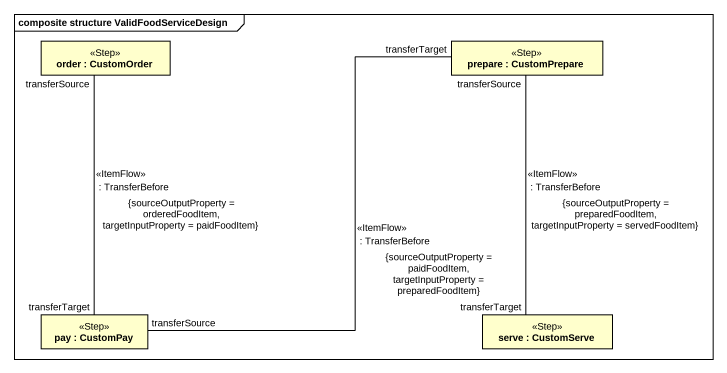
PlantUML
@startuml
mainframe composite structure ValidFoodServiceDesign
rectangle "order : CustomOrder" as order <<Step>>
rectangle "prepare : CustomPrepare" as prepare <<Step>>
rectangle "pay : CustomPay" as pay <<Step>>
rectangle "serve : CustomServe" as serve <<Step>>
order "transferSource" -- "transferTarget" pay : <<ItemFlow>>\n: TransferBefore\n{sourceOutputProperty = orderedFoodItem, targetInputProperty = paidFoodItem}
prepare "transferSource" -- "transferTarget" serve : <<ItemFlow>>\n: TransferBefore\n{sourceOutputProperty = preparedFoodItem, targetInputProperty = servedFoodItem}
pay "transferSource" -up- "transferTarget" prepare : <<ItemFlow>>\n: TransferBefore\n{sourceOutputProperty = paidFoodItem, targetInputProperty = preparedFoodItem}
@enduml
